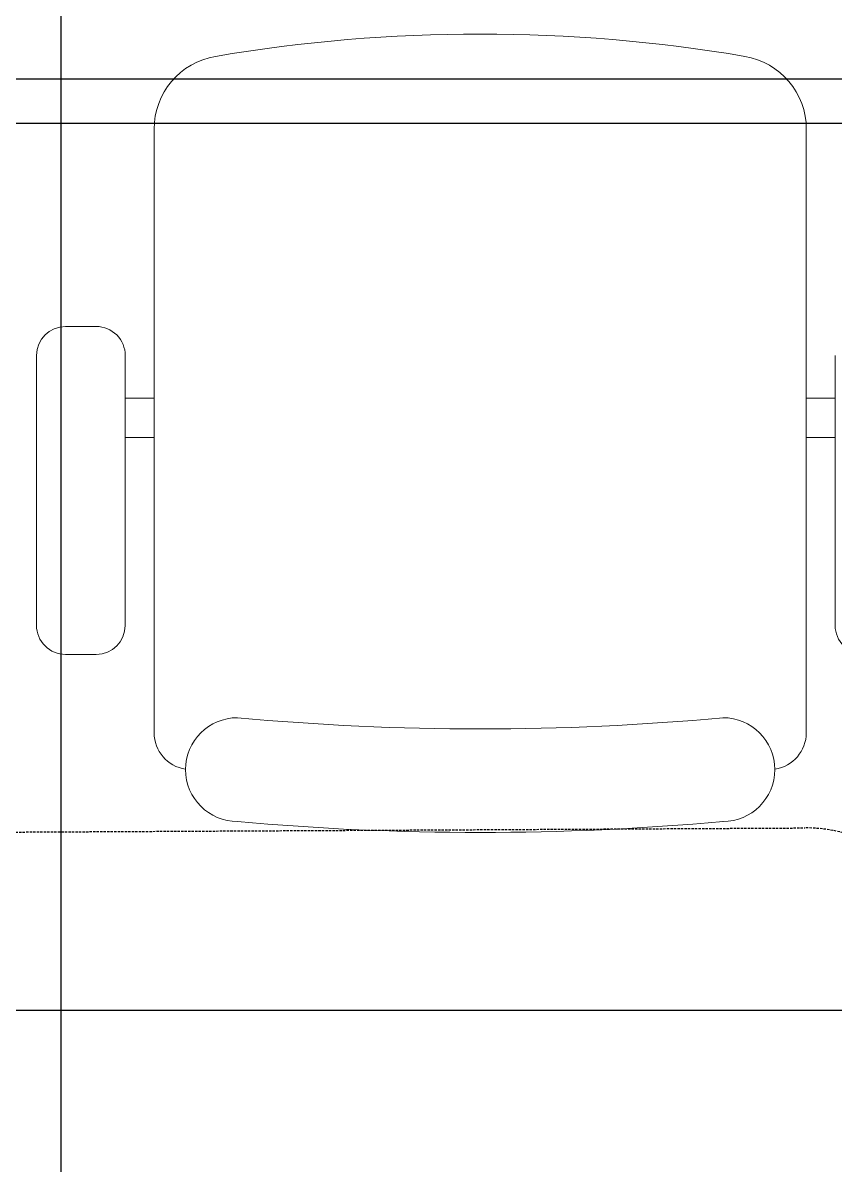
# Model space of a CAD drawing. Extents: x -178977 to 231842, y -29287 to 19916.
# Drawn here: x 31690 to 32239, y 7395 to 8168 of the extents above; entities that cross this region are included whole.
import ezdxf

# ---------------------------------------------------------------- set-up
doc = ezdxf.new("R2010")
doc.units = 0
doc.header["$LTSCALE"] = 0.25
doc.linetypes.add('DASHDOT', pattern=[25.4, 12.7, -6.35, 0, -6.35])
doc.linetypes.add('HIDDEN', pattern=[9.525, 6.35, -3.175])
doc.layers.add('01-First Floor-FUR$0$FALSE CEILING', color=251, linetype='Continuous')
for name, color, linetype, lineweight in [('01-First Floor-FUR$0$LOADING', 253, 'Continuous', 5), ('01-First Floor-FUR$0$NEW Wall', 166, 'Continuous', 5), ('E-LITE-CLNG-CNDT', 6, 'DASHDOT', 35), ('E-POWR-FLOR-CNDT', 6, 'HIDDEN', 25)]:
    doc.layers.add(name, color=color, linetype=linetype, lineweight=lineweight)

# ---------------------------------------------------------------- blocks, each defined once
blk = doc.blocks.new('*X288')
at = {"color": 0}
for p, q in [((5, 3), (5, 3)), ((5, 3), (5, 3)), ((5, 3), (5, 3)), ((5, 3), (5, 3)), ((5, 3), (5, 3)), ((5, 3), (5, 3)), ((5, 3), (5, 3)), ((5, 3), (5, 3)), ((5, 3), (5, 3)), ((5, 3), (5, 3)), ((5, 3), (5, 3)), ((5, 3), (5, 3)), ((5, 3), (5, 3)), ((5, 3), (5, 3)), ((5, 3), (5, 3)), ((5, 3), (5, 3)), ((5, 3), (5, 3)), ((5, 3), (5, 3)), ((5, 3), (5, 3)), ((5, 3), (5, 3)), ((5, 3), (5, 3)), ((5, 3), (5, 3)), ((5, 3), (5, 3)), ((5, 3), (5, 3)), ((5, 3), (5, 3)), ((5, 3), (5, 3)), ((5, 3), (5, 3)), ((5, 3), (5, 3)), ((5, 3), (5, 3)), ((5, 3), (5, 3)), ((5, 3), (5, 3)), ((5, 3), (5, 3)), ((5, 3), (5, 3)), ((5, 3), (5, 3)), ((5, 3), (5, 3)), ((5, 3), (5, 3)), ((5, 3), (5, 3)), ((5, 3), (5, 3)), ((5, 3), (5, 3)), ((5, 3), (5, 3)), ((5, 3), (5, 3)), ((5, 3), (5, 3)), ((5, 3), (5, 3)), ((5, 3), (5, 3)), ((5, 3), (5, 3)), ((5, 3), (5, 3)), ((5, 3), (5, 3)), ((5, 3), (5, 3)), ((5, 3), (5, 3)), ((5, 3), (5, 3)), ((5, 3), (5, 3)), ((5, 3), (5, 3)), ((5, 3), (5, 3)), ((5, 3), (5, 3)), ((5, 3), (5, 3)), ((5, 3), (5, 3)), ((5, 3), (5, 3)), ((5, 3), (5, 3)), ((5, 3), (5, 3)), ((5, 3), (5, 3)), ((5, 3), (5, 3)), ((5, 3), (5, 3)), ((5, 3), (5, 3)), ((5, 3), (5, 3)), ((5, 3), (5, 3)), ((5, 3), (5, 3)), ((6, 3), (5, 3)), ((5, 3), (5, 3)), ((6, 3), (5, 3)), ((5, 3), (5, 3)), ((6, 3), (5, 3)), ((5, 3), (5, 3)), ((6, 3), (5, 3)), ((5, 3), (5, 3)), ((5, 3), (5, 3)), ((5, 3), (5, 3)), ((5, 3), (5, 3)), ((5, 3), (5, 3)), ((5, 3), (5, 3)), ((5, 3), (5, 3)), ((5, 3), (5, 3)), ((5, 3), (5, 3)), ((5, 3), (5, 3)), ((5, 3), (5, 3)), ((5, 3), (5, 3)), ((5, 3), (5, 3)), ((5, 3), (5, 3)), ((5, 3), (5, 3)), ((5, 3), (5, 3)), ((5, 3), (5, 3)), ((5, 3), (5, 3)), ((5, 3), (5, 3)), ((5, 3), (5, 3)), ((5, 3), (5, 3)), ((5, 3), (5, 3)), ((5, 3), (5, 3)), ((6, 3), (6, 3)), ((6, 3), (6, 3)), ((6, 3), (6, 3)), ((6, 3), (6, 3)), ((6, 3), (6, 3)), ((6, 3), (6, 3)), ((6, 3), (6, 3)), ((6, 3), (6, 3)), ((6, 3), (6, 3)), ((6, 3), (6, 3)), ((6, 3), (6, 3)), ((6, 3), (6, 3)), ((6, 3), (6, 3)), ((6, 3), (6, 3)), ((6, 3), (6, 3)), ((6, 3), (6, 3)), ((6, 3), (6, 3)), ((6, 3), (6, 3)), ((6, 3), (6, 3)), ((6, 3), (6, 3)), ((6, 3), (6, 3)), ((6, 3), (6, 3)), ((6, 3), (6, 3)), ((6, 3), (6, 3)), ((6, 3), (6, 3)), ((6, 3), (6, 3)), ((6, 3), (6, 3)), ((6, 3), (6, 3)), ((6, 3), (6, 3)), ((6, 3), (6, 3)), ((6, 3), (6, 3)), ((6, 3), (6, 3)), ((6, 3), (6, 3)), ((6, 3), (6, 3)), ((6, 3), (6, 3)), ((6, 3), (6, 3)), ((6, 3), (6, 3)), ((6, 3), (6, 3)), ((6, 3), (6, 3)), ((6, 3), (6, 3)), ((6, 3), (6, 3)), ((6, 3), (6, 3)), ((6, 3), (6, 3)), ((6, 3), (6, 3)), ((6, 3), (6, 3)), ((6, 3), (6, 3)), ((6, 3), (6, 3)), ((6, 3), (6, 3)), ((6, 3), (6, 3)), ((6, 3), (6, 3)), ((6, 3), (6, 3)), ((6, 3), (6, 3)), ((6, 3), (6, 3)), ((6, 3), (6, 3)), ((6, 3), (6, 3)), ((6, 3), (6, 3)), ((6, 3), (6, 3)), ((6, 3), (6, 3)), ((6, 3), (6, 3)), ((6, 3), (6, 3)), ((6, 3), (6, 3)), ((6, 3), (6, 3)), ((6, 3), (6, 3)), ((6, 3), (6, 3)), ((6, 3), (6, 3)), ((6, 3), (6, 3)), ((6, 3), (6, 3)), ((6, 3), (6, 3)), ((6, 3), (6, 3)), ((6, 3), (6, 3)), ((6, 3), (6, 3)), ((6, 3), (6, 3)), ((6, 3), (6, 3)), ((6, 3), (6, 3)), ((6, 3), (6, 3)), ((6, 3), (6, 3)), ((6, 3), (6, 3)), ((6, 3), (6, 3)), ((6, 3), (6, 3)), ((6, 3), (6, 3)), ((6, 3), (6, 3)), ((6, 3), (6, 3)), ((6, 3), (6, 3)), ((6, 3), (6, 3)), ((6, 3), (6, 3)), ((6, 3), (6, 3)), ((6, 3), (6, 3)), ((6, 3), (6, 3)), ((6, 3), (6, 3)), ((6, 3), (6, 3)), ((6, 3), (6, 3)), ((6, 3), (6, 3)), ((6, 3), (6, 3)), ((6, 3), (6, 3)), ((6, 3), (6, 3)), ((6, 3), (6, 3)), ((6, 3), (6, 3)), ((6, 3), (6, 3)), ((6, 3), (6, 3)), ((6, 3), (6, 3)), ((6, 3), (6, 3)), ((6, 3), (6, 3)), ((6, 3), (6, 3)), ((6, 3), (6, 3)), ((6, 3), (6, 3)), ((6, 3), (6, 3)), ((6, 3), (6, 3)), ((6, 3), (6, 3)), ((6, 3), (6, 3)), ((6, 3), (6, 3)), ((6, 3), (6, 3)), ((6, 3), (6, 3)), ((6, 3), (6, 3)), ((6, 3), (6, 3)), ((6, 3), (6, 3)), ((6, 3), (6, 3)), ((6, 3), (6, 3)), ((6, 3), (6, 3)), ((6, 3), (6, 3)), ((6, 3), (6, 3)), ((6, 3), (6, 3)), ((6, 3), (6, 3)), ((6, 3), (6, 3)), ((6, 3), (6, 3)), ((6, 3), (6, 3)), ((6, 3), (6, 3)), ((6, 3), (6, 3)), ((6, 3), (6, 3)), ((6, 3), (6, 3)), ((6, 3), (6, 3)), ((6, 3), (6, 3)), ((6, 3), (6, 3)), ((6, 3), (6, 3)), ((6, 3), (6, 3)), ((6, 3), (6, 3)), ((6, 3), (6, 3)), ((6, 3), (6, 3)), ((6, 3), (6, 3)), ((6, 3), (6, 3)), ((6, 3), (6, 3)), ((6, 3), (6, 3)), ((6, 3), (6, 3)), ((6, 3), (6, 3)), ((6, 3), (6, 3)), ((6, 3), (6, 3)), ((6, 3), (6, 3)), ((6, 3), (6, 3)), ((6, 3), (6, 3)), ((6, 3), (6, 3)), ((6, 3), (6, 3)), ((6, 3), (6, 3)), ((6, 3), (6, 3)), ((6, 3), (6, 3)), ((6, 3), (6, 3)), ((6, 3), (6, 3)), ((6, 3), (6, 3)), ((6, 3), (6, 3)), ((6, 3), (6, 3)), ((6, 3), (6, 3)), ((6, 3), (6, 3)), ((6, 3), (6, 3)), ((6, 3), (6, 3)), ((6, 3), (6, 3)), ((6, 3), (6, 3)), ((6, 3), (6, 3)), ((6, 3), (6, 3)), ((6, 3), (6, 3)), ((6, 3), (6, 3)), ((6, 3), (6, 3)), ((6, 3), (6, 3)), ((6, 3), (6, 3)), ((6, 3), (6, 3)), ((6, 3), (6, 3)), ((6, 3), (6, 3)), ((6, 3), (6, 3)), ((6, 3), (6, 3)), ((6, 3), (6, 3)), ((6, 3), (6, 3)), ((6, 3), (6, 3)), ((6, 3), (6, 3)), ((6, 3), (6, 3)), ((6, 3), (6, 3)), ((6, 3), (6, 3)), ((6, 3), (6, 3)), ((6, 3), (6, 3)), ((6, 3), (6, 3)), ((6, 3), (6, 3)), ((6, 3), (6, 3)), ((6, 3), (6, 3)), ((6, 3), (6, 3)), ((6, 3), (6, 3)), ((6, 3), (6, 3)), ((6, 3), (6, 3)), ((6, 3), (6, 3)), ((6, 3), (6, 3)), ((6, 3), (6, 3)), ((6, 3), (6, 3)), ((6, 3), (6, 3)), ((6, 3), (6, 3)), ((6, 3), (6, 3)), ((6, 3), (6, 3)), ((6, 3), (6, 3)), ((6, 3), (6, 3)), ((6, 3), (6, 3)), ((6, 3), (5, 3)), ((6, 3), (5, 3)), ((6, 3), (5, 3)), ((6, 3), (5, 3)), ((6, 3), (5, 3)), ((6, 3), (6, 3)), ((6, 3), (6, 3)), ((6, 3), (6, 3)), ((6, 3), (6, 3)), ((6, 3), (6, 3)), ((6, 3), (6, 3)), ((6, 3), (6, 3)), ((6, 3), (6, 3)), ((6, 3), (6, 3)), ((6, 3), (6, 3)), ((6, 3), (6, 3)), ((6, 3), (6, 3)), ((6, 3), (6, 3)), ((6, 3), (6, 3)), ((6, 3), (6, 3)), ((6, 3), (6, 3)), ((6, 3), (6, 3)), ((6, 3), (6, 3)), ((6, 3), (6, 3)), ((6, 3), (6, 3)), ((6, 3), (6, 3)), ((6, 3), (6, 3)), ((6, 3), (6, 3)), ((6, 3), (6, 3)), ((6, 3), (6, 3)), ((6, 3), (6, 3)), ((6, 3), (6, 3)), ((6, 3), (6, 3)), ((6, 3), (6, 3)), ((6, 3), (6, 3)), ((6, 3), (6, 3)), ((6, 3), (6, 3)), ((6, 3), (6, 3)), ((6, 3), (6, 3)), ((6, 3), (6, 3)), ((6, 3), (6, 3)), ((6, 3), (6, 3)), ((6, 3), (6, 3)), ((6, 3), (6, 3)), ((6, 3), (6, 3)), ((6, 3), (6, 3)), ((6, 3), (6, 3)), ((6, 3), (6, 3)), ((6, 3), (6, 3)), ((6, 3), (6, 3)), ((6, 3), (6, 3)), ((6, 3), (6, 3)), ((6, 3), (6, 3)), ((6, 3), (6, 3)), ((6, 3), (6, 3)), ((6, 3), (6, 3)), ((6, 3), (6, 3)), ((6, 3), (6, 3)), ((6, 3), (6, 3)), ((6, 3), (6, 3)), ((6, 3), (6, 3)), ((6, 3), (6, 3)), ((6, 3), (6, 3)), ((6, 3), (6, 3)), ((6, 3), (6, 3)), ((6, 3), (6, 3)), ((6, 3), (6, 3)), ((6, 3), (6, 3)), ((6, 3), (6, 3)), ((6, 3), (6, 3)), ((6, 3), (6, 3)), ((6, 3), (6, 3)), ((6, 3), (6, 3)), ((6, 3), (6, 3)), ((6, 3), (6, 3)), ((6, 3), (6, 3)), ((6, 3), (6, 3)), ((6, 3), (6, 3)), ((6, 3), (6, 3)), ((6, 3), (6, 3)), ((6, 3), (6, 3)), ((6, 3), (6, 3)), ((6, 3), (6, 3)), ((6, 3), (6, 3)), ((6, 3), (6, 3)), ((6, 3), (6, 3)), ((6, 3), (6, 3)), ((6, 3), (6, 3)), ((6, 3), (6, 3)), ((6, 3), (6, 3)), ((6, 3), (6, 3)), ((6, 3), (6, 3)), ((6, 3), (6, 3)), ((6, 3), (6, 3)), ((6, 3), (6, 3)), ((6, 3), (6, 3)), ((6, 3), (6, 3)), ((6, 3), (6, 3)), ((6, 3), (6, 3)), ((6, 3), (6, 3)), ((6, 3), (6, 3)), ((6, 3), (6, 3)), ((6, 3), (6, 3)), ((6, 3), (6, 3)), ((6, 3), (6, 3)), ((6, 3), (6, 3)), ((6, 3), (6, 3)), ((6, 3), (6, 3)), ((6, 3), (6, 3)), ((6, 3), (6, 3)), ((6, 3), (6, 3)), ((6, 3), (6, 3)), ((6, 3), (6, 3)), ((6, 3), (6, 3)), ((6, 3), (6, 3)), ((6, 3), (6, 3)), ((6, 3), (6, 3)), ((6, 3), (6, 3)), ((6, 3), (6, 3)), ((6, 3), (6, 3)), ((6, 3), (6, 3)), ((6, 3), (6, 3)), ((6, 3), (6, 3)), ((6, 3), (6, 3)), ((6, 3), (6, 3)), ((6, 3), (6, 3)), ((6, 3), (6, 3)), ((6, 3), (6, 3)), ((6, 3), (6, 3)), ((6, 3), (6, 3)), ((6, 3), (6, 3)), ((6, 3), (6, 3)), ((6, 3), (6, 3)), ((6, 3), (6, 3)), ((6, 3), (6, 3)), ((6, 3), (6, 3)), ((6, 3), (6, 3)), ((6, 3), (6, 3)), ((6, 3), (6, 3)), ((6, 3), (6, 3)), ((6, 3), (6, 3)), ((6, 3), (6, 3)), ((6, 3), (6, 3)), ((6, 3), (6, 3)), ((6, 3), (6, 3)), ((6, 3), (6, 3)), ((6, 3), (6, 3)), ((6, 3), (6, 3)), ((6, 3), (6, 3)), ((6, 3), (6, 3)), ((6, 3), (6, 3)), ((6, 3), (6, 3)), ((6, 3), (6, 3)), ((6, 3), (6, 3)), ((6, 3), (6, 3)), ((6, 3), (6, 3)), ((6, 3), (6, 3)), ((6, 3), (6, 3)), ((6, 3), (6, 3)), ((6, 3), (6, 3)), ((6, 3), (6, 3)), ((6, 3), (6, 3)), ((6, 3), (6, 3)), ((6, 3), (6, 3)), ((6, 3), (6, 3)), ((6, 3), (6, 3)), ((6, 3), (6, 3)), ((6, 3), (6, 3)), ((6, 3), (6, 3)), ((6, 3), (6, 3)), ((6, 3), (6, 3)), ((6, 3), (6, 3)), ((6, 3), (6, 3)), ((6, 3), (6, 3)), ((6, 3), (6, 3)), ((6, 3), (6, 3)), ((6, 3), (6, 3)), ((6, 3), (6, 3)), ((6, 3), (6, 3)), ((6, 3), (6, 3)), ((6, 3), (6, 3)), ((6, 3), (6, 3)), ((6, 3), (6, 3)), ((6, 3), (6, 3)), ((6, 3), (6, 3)), ((6, 3), (6, 3)), ((6, 3), (6, 3)), ((6, 3), (6, 3)), ((6, 3), (6, 3)), ((6, 3), (6, 3)), ((6, 3), (6, 3)), ((6, 3), (6, 3)), ((6, 3), (6, 3)), ((6, 3), (6, 3)), ((6, 3), (6, 3)), ((6, 3), (6, 3)), ((6, 3), (6, 3)), ((6, 3), (6, 3)), ((6, 3), (6, 3)), ((6, 3), (6, 3)), ((6, 3), (6, 3)), ((6, 3), (6, 3)), ((6, 3), (6, 3)), ((6, 3), (6, 3)), ((6, 3), (6, 3)), ((6, 3), (6, 3)), ((6, 3), (6, 3)), ((6, 3), (6, 3)), ((6, 3), (6, 3)), ((6, 3), (6, 3)), ((6, 3), (6, 3)), ((6, 3), (6, 3)), ((6, 3), (6, 3)), ((6, 3), (6, 3)), ((6, 3), (6, 3)), ((6, 3), (6, 3)), ((6, 3), (6, 3)), ((6, 3), (6, 3)), ((6, 3), (6, 3)), ((6, 3), (6, 3)), ((6, 3), (6, 3)), ((6, 3), (6, 3)), ((6, 3), (6, 3)), ((6, 3), (6, 3)), ((6, 3), (6, 3)), ((6, 3), (6, 3)), ((6, 3), (6, 3)), ((6, 3), (6, 3)), ((6, 3), (6, 3)), ((6, 3), (6, 3)), ((6, 3), (6, 3)), ((6, 3), (6, 3)), ((6, 3), (6, 3)), ((6, 3), (6, 3)), ((6, 3), (6, 3)), ((6, 3), (6, 3)), ((6, 3), (6, 3)), ((6, 3), (6, 3)), ((6, 3), (6, 3)), ((6, 3), (6, 3)), ((6, 3), (6, 3)), ((6, 3), (6, 3)), ((6, 3), (6, 3)), ((6, 3), (6, 3)), ((6, 3), (6, 3)), ((6, 3), (6, 3)), ((6, 3), (6, 3)), ((6, 3), (6, 3)), ((6, 3), (6, 3)), ((6, 3), (6, 3)), ((6, 3), (6, 3)), ((6, 3), (6, 3)), ((6, 3), (6, 3)), ((6, 3), (6, 3)), ((6, 3), (6, 3)), ((6, 3), (6, 3)), ((6, 3), (6, 3)), ((6, 3), (6, 3)), ((6, 3), (6, 3)), ((6, 3), (6, 3)), ((6, 3), (6, 3)), ((6, 3), (6, 3)), ((6, 3), (6, 3)), ((6, 3), (6, 3)), ((6, 3), (6, 3)), ((6, 3), (6, 3)), ((6, 3), (6, 3)), ((6, 3), (6, 3)), ((6, 3), (6, 3)), ((6, 3), (6, 3)), ((6, 3), (6, 3)), ((6, 3), (6, 3)), ((6, 3), (6, 3)), ((6, 3), (6, 3)), ((6, 3), (6, 3)), ((6, 3), (6, 3)), ((6, 3), (6, 3)), ((6, 3), (6, 3)), ((6, 3), (6, 3)), ((6, 3), (6, 3)), ((6, 3), (6, 3)), ((6, 3), (6, 3)), ((6, 3), (6, 3)), ((6, 3), (6, 3)), ((6, 3), (6, 3)), ((6, 3), (6, 3)), ((6, 3), (6, 3)), ((6, 3), (6, 3)), ((6, 3), (6, 3)), ((6, 3), (6, 3)), ((6, 3), (6, 3)), ((6, 3), (6, 3)), ((6, 3), (6, 3)), ((6, 3), (6, 3)), ((6, 3), (6, 3)), ((6, 3), (6, 3)), ((6, 3), (6, 3)), ((6, 3), (6, 3)), ((6, 3), (6, 3)), ((6, 3), (6, 3)), ((6, 3), (6, 3)), ((6, 3), (6, 3)), ((6, 3), (6, 3)), ((6, 3), (6, 3)), ((6, 3), (6, 3)), ((6, 3), (6, 3)), ((6, 3), (6, 3)), ((6, 3), (6, 3)), ((6, 3), (6, 3)), ((6, 3), (6, 3)), ((6, 3), (6, 3)), ((6, 3), (6, 3)), ((6, 3), (6, 3)), ((6, 3), (6, 3)), ((6, 3), (6, 3)), ((6, 3), (6, 3)), ((6, 3), (6, 3)), ((6, 3), (6, 3)), ((6, 3), (6, 3)), ((6, 3), (6, 3)), ((6, 3), (6, 3)), ((6, 3), (6, 3))]:
    blk.add_line(p, q, dxfattribs=at)
blk = doc.blocks.new('*X289')
at = {"color": 0}
for p, q in [((13, 1), (13, 1)), ((13, 1), (13, 1)), ((13, 1), (13, 1)), ((13, 1), (13, 1)), ((13, 1), (13, 1)), ((13, 1), (13, 1)), ((13, 1), (13, 1)), ((13, 1), (13, 1)), ((13, 1), (13, 1)), ((13, 1), (13, 1)), ((13, 1), (13, 1)), ((13, 1), (13, 1)), ((13, 1), (13, 1)), ((13, 1), (13, 1)), ((13, 1), (13, 1)), ((13, 1), (14, 1)), ((13, 1), (14, 1)), ((13, 1), (14, 1)), ((13, 1), (13, 1)), ((13, 1), (13, 1)), ((13, 1), (13, 1)), ((13, 1), (13, 1)), ((13, 1), (13, 1)), ((13, 1), (13, 1)), ((13, 1), (13, 1)), ((13, 1), (13, 1)), ((13, 1), (13, 1)), ((13, 1), (13, 1)), ((13, 1), (13, 1)), ((13, 1), (13, 1)), ((13, 1), (13, 1)), ((13, 1), (13, 1)), ((13, 1), (13, 1)), ((13, 1), (13, 1)), ((13, 1), (13, 1)), ((13, 1), (13, 1)), ((13, 1), (13, 1)), ((13, 1), (13, 1)), ((13, 1), (13, 1)), ((13, 1), (13, 1)), ((13, 1), (13, 1)), ((13, 1), (13, 1)), ((13, 1), (13, 1)), ((13, 1), (13, 1)), ((13, 1), (13, 1)), ((13, 1), (13, 1)), ((13, 1), (13, 1)), ((13, 1), (13, 1)), ((13, 1), (13, 1)), ((13, 1), (13, 1)), ((13, 1), (13, 1)), ((13, 1), (13, 1)), ((13, 1), (13, 1)), ((13, 1), (13, 1)), ((13, 1), (13, 1)), ((13, 1), (13, 1)), ((13, 1), (13, 1)), ((13, 1), (13, 1)), ((13, 1), (13, 1)), ((13, 1), (13, 1)), ((13, 1), (13, 1)), ((13, 1), (13, 1)), ((13, 1), (13, 1)), ((13, 1), (13, 1)), ((13, 1), (13, 1)), ((13, 1), (13, 1)), ((13, 1), (13, 1)), ((13, 1), (13, 1)), ((13, 1), (13, 1)), ((13, 1), (13, 1)), ((13, 1), (13, 1)), ((13, 1), (13, 1)), ((13, 1), (13, 1)), ((13, 1), (13, 1)), ((13, 1), (13, 1)), ((13, 1), (13, 1)), ((13, 1), (13, 1)), ((13, 1), (13, 1)), ((13, 1), (13, 1)), ((13, 1), (13, 1)), ((13, 1), (13, 1)), ((13, 1), (13, 1)), ((13, 1), (13, 1)), ((13, 1), (13, 1)), ((13, 1), (13, 1)), ((13, 1), (13, 1)), ((13, 1), (13, 1)), ((13, 1), (13, 1)), ((13, 1), (13, 1)), ((13, 1), (13, 1)), ((13, 1), (13, 1)), ((13, 1), (13, 1)), ((13, 1), (13, 1)), ((13, 1), (13, 1)), ((13, 1), (13, 1)), ((13, 1), (13, 1)), ((13, 1), (13, 1)), ((13, 1), (13, 1)), ((13, 1), (13, 1)), ((13, 1), (13, 1)), ((13, 1), (13, 1)), ((13, 1), (13, 1)), ((13, 1), (13, 1)), ((13, 1), (13, 1)), ((13, 1), (13, 1)), ((13, 1), (13, 1)), ((13, 1), (13, 1)), ((13, 1), (13, 1)), ((13, 1), (13, 1)), ((13, 1), (13, 1)), ((13, 1), (13, 1)), ((13, 1), (13, 1)), ((13, 1), (13, 1)), ((13, 1), (13, 1)), ((13, 1), (13, 1)), ((13, 1), (13, 1)), ((13, 1), (13, 1)), ((13, 1), (13, 1)), ((13, 1), (13, 1)), ((13, 1), (13, 1)), ((13, 1), (13, 1)), ((13, 1), (13, 1)), ((13, 1), (13, 1)), ((13, 1), (14, 1)), ((13, 0), (13, 0)), ((13, 0), (13, 0)), ((13, 0), (13, 0)), ((13, 0), (13, 0)), ((13, 0), (13, 0)), ((13, 0), (13, 0)), ((13, 0), (13, 0)), ((13, 0), (13, 0)), ((13, 0), (13, 0)), ((13, 0), (13, 0)), ((13, 0), (13, 0)), ((13, 0), (13, 0)), ((13, 0), (13, 0)), ((13, 0), (13, 0)), ((13, 0), (13, 0)), ((13, 0), (13, 0)), ((13, 0), (13, 0)), ((13, 0), (13, 0)), ((13, 0), (13, 0)), ((13, 0), (13, 0)), ((13, 0), (13, 0)), ((13, 0), (13, 0)), ((13, 0), (13, 0)), ((13, 0), (13, 0)), ((13, 0), (13, 0)), ((13, 0), (13, 0)), ((13, 0), (13, 0)), ((13, 0), (13, 0)), ((13, 0), (13, 0)), ((13, 0), (13, 0)), ((13, 0), (13, 0)), ((13, 0), (13, 0)), ((13, 0), (13, 0)), ((13, 0), (13, 0)), ((13, 0), (13, 0)), ((13, 0), (13, 0)), ((13, 0), (13, 0)), ((13, 0), (13, 0)), ((13, 0), (13, 0)), ((13, 0), (13, 0)), ((13, 0), (13, 0)), ((13, 0), (13, 0)), ((13, 0), (13, 0)), ((13, 0), (13, 0)), ((13, 0), (13, 0)), ((13, 0), (13, 0)), ((13, 0), (13, 0)), ((13, 0), (13, 0)), ((13, 0), (14, 0)), ((13, 0), (14, 0)), ((13, 0), (13, 0)), ((13, 0), (14, 0)), ((14, 1), (14, 1)), ((14, 1), (14, 1)), ((14, 1), (14, 1)), ((14, 1), (14, 1)), ((14, 1), (14, 1)), ((14, 1), (14, 1)), ((14, 1), (14, 1)), ((14, 1), (14, 1)), ((14, 1), (14, 1)), ((14, 1), (14, 1)), ((14, 1), (14, 1)), ((14, 1), (14, 1)), ((14, 1), (14, 1)), ((14, 1), (14, 1)), ((14, 1), (14, 1)), ((14, 1), (14, 1)), ((14, 1), (14, 1)), ((14, 1), (14, 1)), ((14, 1), (14, 1)), ((14, 1), (14, 1)), ((14, 1), (14, 1)), ((14, 1), (14, 1)), ((14, 1), (14, 1)), ((14, 1), (14, 1)), ((14, 1), (14, 1)), ((14, 1), (14, 1)), ((14, 1), (14, 1)), ((14, 1), (14, 1)), ((14, 1), (14, 1)), ((14, 1), (14, 1)), ((14, 1), (14, 1)), ((14, 1), (14, 1)), ((14, 1), (14, 1)), ((14, 1), (14, 1)), ((14, 1), (14, 1)), ((14, 1), (14, 1)), ((14, 1), (14, 1)), ((14, 1), (14, 1)), ((14, 1), (14, 1)), ((14, 1), (14, 1)), ((14, 1), (14, 1)), ((14, 1), (14, 1)), ((14, 1), (14, 1)), ((14, 1), (14, 1)), ((14, 1), (14, 1)), ((14, 1), (14, 1)), ((14, 1), (14, 1)), ((14, 1), (14, 1)), ((14, 1), (14, 1)), ((14, 1), (14, 1)), ((14, 1), (14, 1)), ((14, 1), (14, 1)), ((14, 1), (14, 1)), ((14, 1), (14, 1)), ((14, 1), (14, 1)), ((14, 1), (14, 1)), ((14, 1), (14, 1)), ((14, 1), (14, 1)), ((14, 1), (14, 1)), ((14, 1), (14, 1)), ((14, 1), (14, 1)), ((14, 1), (14, 1)), ((14, 1), (14, 1)), ((14, 1), (14, 1)), ((14, 1), (14, 1)), ((14, 1), (14, 1)), ((14, 1), (14, 1)), ((14, 1), (14, 1)), ((14, 1), (14, 1)), ((14, 1), (14, 1)), ((14, 1), (14, 1)), ((14, 1), (14, 1)), ((14, 1), (14, 1)), ((14, 1), (14, 1)), ((14, 1), (14, 1)), ((14, 1), (14, 1)), ((14, 1), (14, 1)), ((14, 1), (14, 1)), ((14, 1), (14, 1)), ((14, 1), (14, 1)), ((14, 1), (14, 1)), ((14, 1), (14, 1)), ((14, 1), (14, 1)), ((14, 1), (14, 1)), ((14, 1), (14, 1)), ((14, 1), (14, 1)), ((14, 1), (14, 1)), ((14, 1), (14, 1)), ((14, 1), (14, 1)), ((14, 1), (14, 1)), ((14, 1), (14, 1)), ((14, 1), (14, 1)), ((14, 1), (14, 1)), ((14, 1), (14, 1)), ((14, 0), (14, 0)), ((14, 0), (14, 0)), ((14, 0), (14, 0)), ((14, 0), (14, 0)), ((14, 0), (14, 0)), ((14, 0), (14, 0)), ((14, 0), (14, 0)), ((14, 0), (14, 0)), ((14, 0), (14, 0)), ((14, 0), (14, 0)), ((14, 0), (14, 0)), ((14, 0), (14, 0)), ((14, 0), (14, 0)), ((14, 0), (14, 0)), ((14, 0), (14, 0)), ((14, 0), (14, 0)), ((14, 0), (14, 0)), ((14, 0), (14, 0)), ((14, 0), (14, 0)), ((14, 0), (14, 0)), ((14, 0), (14, 0)), ((14, 0), (14, 0)), ((14, 0), (14, 0)), ((14, 0), (14, 0)), ((14, 0), (14, 0)), ((14, 0), (14, 0)), ((14, 0), (14, 0)), ((14, 0), (14, 0)), ((14, 0), (14, 0)), ((14, 0), (14, 0)), ((14, 0), (14, 0)), ((14, 0), (14, 0)), ((14, 0), (14, 0)), ((14, 0), (14, 0)), ((14, 0), (14, 0)), ((14, 0), (14, 0)), ((14, 0), (14, 0)), ((14, 0), (14, 0)), ((14, 0), (14, 0)), ((14, 0), (14, 0)), ((14, 0), (14, 0)), ((14, 0), (14, 0)), ((14, 0), (14, 0)), ((14, 0), (14, 0)), ((14, 0), (14, 0)), ((14, 0), (14, 0)), ((14, 0), (14, 0)), ((14, 0), (14, 0)), ((13, 0), (13, 0)), ((13, 0), (14, 0)), ((13, 0), (13, 0)), ((13, 0), (14, 0)), ((13, 0), (13, 0)), ((13, 0), (14, 0)), ((13, 0), (13, 0)), ((13, 0), (13, 0)), ((13, 0), (13, 0)), ((13, 0), (13, 0)), ((13, 0), (14, 0)), ((13, 0), (13, 0)), ((13, 0), (14, 0)), ((13, 0), (13, 0)), ((13, 0), (14, 0)), ((13, 0), (13, 0)), ((13, 0), (14, 0)), ((13, 0), (13, 0)), ((13, 0), (14, 0)), ((13, 0), (13, 0)), ((13, 0), (14, 0)), ((13, 0), (13, 0)), ((13, 0), (14, 0)), ((13, 0), (13, 0)), ((13, 0), (13, 0)), ((13, 0), (13, 0)), ((13, 0), (14, 0)), ((13, 0), (13, 0)), ((13, 0), (14, 0)), ((13, 0), (13, 0)), ((13, 0), (14, 0)), ((13, 0), (13, 0)), ((13, 0), (14, 0)), ((13, 0), (13, 0)), ((13, 0), (13, 0)), ((13, 0), (13, 0)), ((13, 0), (13, 0)), ((13, 0), (13, 0)), ((13, 0), (13, 0)), ((13, 0), (13, 0)), ((13, 0), (13, 0)), ((13, 0), (13, 0)), ((13, 0), (13, 0)), ((13, 0), (13, 0)), ((13, 0), (13, 0)), ((13, 0), (13, 0)), ((13, 0), (13, 0)), ((13, 0), (13, 0)), ((13, 0), (13, 0)), ((13, 0), (13, 0)), ((13, 0), (13, 0)), ((13, 0), (13, 0)), ((13, 0), (13, 0)), ((13, 0), (13, 0)), ((13, 0), (13, 0)), ((13, 0), (13, 0)), ((13, 0), (13, 0)), ((13, 0), (13, 0)), ((13, 0), (13, 0)), ((13, 0), (13, 0)), ((13, 0), (13, 0)), ((13, 0), (13, 0)), ((13, 0), (13, 0)), ((13, 0), (13, 0)), ((13, -1), (13, -1)), ((13, -1), (13, -1)), ((13, -1), (13, -1)), ((13, -1), (13, -1)), ((13, -1), (13, -1)), ((13, -1), (14, -1)), ((13, -1), (13, -1)), ((14, 0), (14, 0)), ((14, 0), (14, 0)), ((14, 0), (14, 0)), ((14, 0), (14, 0)), ((14, 0), (14, 0)), ((14, 0), (14, 0)), ((14, 0), (14, 0)), ((14, 0), (14, 0)), ((14, 0), (14, 0)), ((14, 0), (14, 0)), ((14, 0), (14, 0)), ((14, 0), (14, 0)), ((14, 0), (14, 0)), ((14, 0), (14, 0)), ((14, 0), (14, 0)), ((13, 0), (14, 0)), ((14, 0), (14, 0)), ((14, 0), (14, 0)), ((14, 0), (14, 0)), ((14, 0), (14, 0)), ((14, 0), (14, 0)), ((14, 0), (14, 0)), ((14, 0), (14, 0)), ((14, 0), (14, 0)), ((14, 0), (14, 0)), ((14, 0), (14, 0)), ((14, 0), (14, 0)), ((14, 0), (14, 0)), ((14, 0), (14, 0)), ((14, 0), (14, 0)), ((14, 0), (14, 0)), ((14, 0), (14, 0)), ((14, 0), (14, 0)), ((14, 0), (14, 0)), ((14, 0), (14, 0)), ((14, 0), (14, 0)), ((14, 0), (14, 0)), ((14, 0), (14, 0)), ((14, 0), (14, 0)), ((14, 0), (14, 0)), ((14, 0), (14, 0)), ((14, 0), (14, 0)), ((14, 0), (14, 0)), ((14, 0), (14, 0)), ((14, 0), (14, 0)), ((14, 0), (14, 0)), ((14, 0), (14, 0)), ((14, 0), (14, 0)), ((14, 0), (14, 0)), ((14, 0), (14, 0)), ((14, -1), (14, -1)), ((14, -1), (14, -1)), ((14, -1), (14, -1)), ((14, -1), (14, -1)), ((14, -1), (14, -1))]:
    blk.add_line(p, q, dxfattribs=at)
blk = doc.blocks.new('01-First Floor-FUR$0$GF21018-P')
at = {"color": 0}
for p, q in [((-0.2207, 0.47563), (-0.2207, 0.0675)), ((0.22049, 0.47563), (0.22049, 0.0675)), ((-0.2806, 0.34221), (-0.25983, 0.34221)), ((-0.30021, 0.32259), (-0.30021, 0.14)), ((-0.24021, 0.32259), (-0.24021, 0.14)), ((0.24001, 0.32259), (0.24001, 0.14)), ((-0.24021, 0.29372), (-0.2207, 0.29372)), ((0.22049, 0.29372), (0.24001, 0.29372)), ((-0.24021, 0.26708), (-0.2207, 0.26708)), ((0.22049, 0.26708), (0.24001, 0.26708)), ((-0.2806, 0.12039), (-0.25983, 0.12039))]:
    blk.add_line(p, q, dxfattribs=at)
for points in [[(0.24001, 0.29372), (0.24001, 0.29372), (0.24001, 0.29372), (0.24001, 0.29372), (0.24001, 0.29372), (0.24001, 0.29372), (0.24001, 0.29372), (0.24001, 0.29372), (0.24001, 0.29372), (0.24001, 0.29372), (0.24001, 0.29372), (0.24001, 0.29372), (0.24001, 0.29372), (0.24001, 0.29372), (0.24001, 0.29372), (0.24001, 0.29372), (0.24001, 0.29372), (0.24001, 0.29372), (0.24001, 0.29372), (0.24001, 0.29372), (0.24001, 0.29372), (0.24001, 0.29372), (0.24001, 0.29372), (0.24001, 0.29372), (0.24001, 0.29372), (0.24001, 0.29372), (0.24001, 0.29372), (0.24001, 0.29372), (0.24001, 0.29372), (0.24001, 0.29372), (0.24001, 0.29372), (0.24001, 0.29372), (0.24001, 0.29372), (0.24001, 0.29372), (0.24001, 0.29372), (0.24001, 0.29372), (0.24001, 0.29372), (0.24001, 0.29372), (0.24001, 0.29372), (0.24001, 0.29372), (0.24001, 0.29372), (0.24001, 0.29372), (0.24001, 0.29372), (0.24001, 0.29372), (0.24001, 0.29372), (0.24001, 0.29372), (0.24001, 0.29372), (0.24001, 0.29372), (0.24001, 0.29372), (0.24001, 0.29372), (0.24001, 0.29372), (0.24001, 0.29372), (0.24001, 0.29372), (0.24001, 0.29372), (0.24001, 0.29372), (0.24001, 0.29372), (0.24001, 0.29372), (0.24001, 0.29372), (0.24001, 0.29372), (0.24001, 0.29372), (0.24001, 0.29372), (0.24001, 0.29372), (0.24001, 0.29372), (0.24001, 0.29372), (0.24001, 0.29372), (0.24001, 0.29372), (0.24001, 0.29372), (0.24001, 0.29372), (0.24001, 0.29372), (0.24001, 0.29372), (0.24001, 0.29372), (0.24001, 0.29372), (0.24001, 0.29372), (0.24001, 0.29372), (0.24001, 0.29372), (0.24001, 0.29372), (0.24001, 0.29372), (0.24001, 0.29372), (0.24001, 0.29372), (0.24001, 0.29372), (0.24001, 0.29372), (0.24001, 0.29372), (0.24001, 0.29372), (0.24001, 0.29372), (0.24001, 0.29372), (0.24001, 0.29372), (0.24001, 0.29372), (0.24001, 0.29372), (0.24001, 0.29372), (0.24001, 0.29372), (0.24001, 0.29372), (0.24001, 0.29372), (0.24001, 0.29372), (0.24001, 0.29372), (0.24001, 0.29372), (0.24001, 0.29372), (0.24001, 0.29372), (0.24001, 0.29372), (0.24001, 0.29372), (0.24001, 0.29372), (0.24001, 0.29372), (0.24001, 0.29372), (0.24001, 0.29372), (0.24001, 0.29372), (0.24001, 0.29372), (0.24001, 0.29372), (0.24001, 0.29372), (0.24001, 0.29372), (0.24001, 0.29372), (0.24001, 0.29372), (0.24001, 0.29372), (0.24001, 0.29372), (0.24001, 0.29372), (0.24001, 0.29372), (0.24001, 0.29372), (0.24001, 0.29372), (0.24001, 0.29372), (0.24001, 0.29372), (0.24001, 0.29372), (0.24001, 0.29372), (0.24001, 0.29372), (0.24001, 0.29372), (0.24001, 0.29372), (0.24001, 0.29372), (0.24001, 0.29372), (0.24001, 0.29372), (0.24001, 0.29372), (0.24001, 0.29372), (0.24001, 0.29372), (0.24001, 0.29372), (0.24001, 0.29372), (0.24001, 0.29372), (0.24001, 0.29372), (0.24001, 0.29372), (0.24001, 0.29372), (0.24001, 0.29372), (0.24001, 0.29372), (0.24001, 0.29372), (0.24001, 0.29372), (0.24001, 0.29372), (0.24001, 0.29372), (0.24001, 0.29372), (0.24001, 0.29372), (0.24001, 0.29372), (0.24001, 0.29372), (0.24001, 0.29372), (0.24001, 0.29372), (0.24001, 0.29372), (0.24001, 0.29372), (0.24001, 0.29372), (0.24001, 0.29372), (0.24001, 0.29372), (0.24001, 0.29372), (0.24001, 0.29372), (0.24001, 0.29372), (0.24001, 0.29372), (0.24001, 0.29372), (0.24001, 0.29372), (0.24001, 0.29372), (0.24001, 0.29372), (0.24001, 0.29372), (0.24001, 0.29372), (0.24001, 0.29372), (0.24001, 0.29372), (0.24001, 0.29372), (0.24001, 0.29372), (0.24001, 0.29372), (0.24001, 0.29372), (0.24001, 0.29372), (0.24001, 0.29372), (0.24001, 0.29372), (0.24001, 0.29372), (0.24001, 0.29372), (0.24001, 0.29372), (0.24001, 0.29372), (0.24001, 0.29372), (0.24001, 0.29372), (0.24001, 0.29372), (0.24001, 0.29372), (0.24001, 0.29372), (0.24001, 0.29372), (0.24001, 0.29372), (0.24001, 0.29372), (0.24001, 0.29372), (0.24001, 0.29372), (0.24001, 0.29372), (0.24001, 0.29372), (0.24001, 0.29372), (0.24001, 0.29372), (0.24001, 0.29372), (0.24001, 0.29372), (0.24001, 0.29372), (0.24001, 0.29372), (0.24001, 0.29372), (0.24001, 0.29372), (0.24001, 0.29372), (0.24001, 0.29372), (0.24001, 0.29372), (0.24001, 0.29372), (0.24001, 0.29372), (0.24001, 0.29372), (0.24001, 0.29372), (0.24001, 0.29372), (0.24001, 0.29372), (0.24001, 0.29372), (0.24001, 0.29372), (0.24001, 0.29372), (0.24001, 0.29372), (0.24001, 0.29372), (0.24001, 0.29372), (0.24001, 0.29372), (0.24001, 0.29372), (0.24001, 0.29372), (0.24001, 0.29372), (0.24001, 0.29372), (0.24001, 0.29372), (0.24001, 0.29372), (0.24001, 0.29372), (0.24001, 0.29372), (0.24001, 0.29372), (0.24001, 0.29372), (0.24001, 0.29372), (0.24001, 0.29372), (0.24001, 0.29372), (0.24001, 0.29372), (0.24001, 0.29372), (0.24001, 0.29372), (0.24001, 0.29372), (0.24001, 0.29372), (0.24001, 0.29372), (0.24001, 0.29372), (0.24001, 0.29372), (0.24001, 0.29372), (0.24001, 0.29372), (0.24001, 0.29372), (0.24001, 0.29372), (0.24001, 0.29372), (0.24001, 0.29372), (0.24001, 0.29372), (0.24001, 0.29372), (0.24001, 0.29372), (0.24001, 0.29372), (0.24001, 0.29372), (0.24001, 0.29372), (0.24001, 0.29372), (0.24001, 0.29372), (0.24001, 0.29372), (0.24001, 0.29372), (0.24001, 0.29372), (0.24001, 0.29372), (0.24001, 0.29372), (0.24001, 0.29372), (0.24001, 0.29372), (0.24001, 0.29372), (0.24001, 0.29372), (0.24001, 0.29372), (0.24001, 0.29372), (0.24001, 0.29372), (0.24001, 0.29372), (0.24001, 0.29372), (0.24001, 0.29372), (0.24001, 0.29372), (0.24001, 0.29372), (0.24001, 0.29372), (0.24001, 0.29372), (0.24001, 0.29372), (0.24001, 0.29372), (0.24001, 0.29372), (0.24001, 0.29372), (0.24001, 0.29372), (0.24001, 0.29372), (0.24001, 0.29372), (0.24001, 0.29372), (0.24001, 0.29372), (0.24001, 0.29372), (0.24001, 0.29372), (0.24001, 0.29372)], [(0.24001, 0.29372), (0.24001, 0.29372), (0.24001, 0.29372), (0.24001, 0.29372), (0.24001, 0.29372), (0.24001, 0.29372), (0.24001, 0.29372), (0.24001, 0.29372), (0.24001, 0.29372), (0.24001, 0.29372), (0.24001, 0.29372), (0.24001, 0.29372), (0.24001, 0.29372), (0.24001, 0.29372), (0.24001, 0.29372), (0.24001, 0.29372), (0.24001, 0.29372), (0.24001, 0.29372), (0.24001, 0.29372), (0.24001, 0.29372), (0.24001, 0.29372), (0.24001, 0.29372), (0.24001, 0.29372), (0.24001, 0.29372), (0.24001, 0.29372), (0.24001, 0.29372), (0.24001, 0.29372), (0.24001, 0.29372), (0.24001, 0.29372), (0.24001, 0.29372), (0.24001, 0.29372), (0.24001, 0.29372), (0.24001, 0.29372), (0.24001, 0.29372), (0.24001, 0.29372), (0.24001, 0.29372), (0.24001, 0.29372), (0.24001, 0.29372), (0.24001, 0.29372), (0.24001, 0.29372), (0.24001, 0.29372), (0.24001, 0.29372), (0.24001, 0.29372), (0.24001, 0.29372), (0.24001, 0.29372), (0.24001, 0.29372), (0.24001, 0.29372), (0.24001, 0.29372), (0.24001, 0.29372), (0.24001, 0.29372), (0.24001, 0.29372), (0.24001, 0.29372), (0.24001, 0.29372), (0.24001, 0.29372), (0.24001, 0.29372), (0.24001, 0.29372), (0.24001, 0.29372), (0.24001, 0.29372), (0.24001, 0.29372), (0.24001, 0.29372), (0.24001, 0.29372), (0.24001, 0.29372), (0.24001, 0.29372), (0.24001, 0.29372), (0.24001, 0.29372), (0.24001, 0.29372), (0.24001, 0.29372), (0.24001, 0.29372), (0.24001, 0.29372), (0.24001, 0.29372), (0.24001, 0.29372), (0.24001, 0.29372), (0.24001, 0.29372), (0.24001, 0.29372), (0.24001, 0.29372), (0.24001, 0.29372), (0.24001, 0.29372), (0.24001, 0.29372), (0.24001, 0.29372), (0.24001, 0.29372), (0.24001, 0.29372), (0.24001, 0.29372), (0.24001, 0.29372), (0.24001, 0.29372), (0.24001, 0.29372), (0.24001, 0.29372), (0.24001, 0.29372), (0.24001, 0.29372), (0.24001, 0.29372), (0.24001, 0.29372), (0.24001, 0.29372), (0.24001, 0.29372), (0.24001, 0.29372), (0.24001, 0.29372), (0.24001, 0.29372), (0.24001, 0.29372), (0.24001, 0.29372), (0.24001, 0.29372), (0.24001, 0.29372), (0.24001, 0.29372), (0.24001, 0.29372), (0.24001, 0.29372), (0.24001, 0.29372), (0.24001, 0.29372), (0.24001, 0.29372), (0.24001, 0.29372), (0.24001, 0.29372), (0.24001, 0.29372), (0.24001, 0.29372), (0.24001, 0.29372), (0.24001, 0.29372), (0.24001, 0.29372), (0.24001, 0.29372), (0.24001, 0.29372), (0.24001, 0.29372), (0.24001, 0.29372), (0.24001, 0.29372), (0.24001, 0.29372), (0.24001, 0.29372), (0.24001, 0.29372), (0.24001, 0.29372), (0.24001, 0.29372), (0.24001, 0.29372), (0.24001, 0.29372), (0.24001, 0.29372), (0.24001, 0.29372), (0.24001, 0.29372), (0.24001, 0.29372), (0.24001, 0.29372), (0.24001, 0.29372), (0.24001, 0.29372), (0.24001, 0.29372), (0.24001, 0.29372), (0.24001, 0.29372), (0.24001, 0.29372), (0.24001, 0.29372), (0.24001, 0.29372), (0.24001, 0.29372), (0.24001, 0.29372), (0.24001, 0.29372), (0.24001, 0.29372), (0.24001, 0.29372), (0.24001, 0.29372), (0.24001, 0.29372), (0.24001, 0.29372), (0.24001, 0.29372), (0.24001, 0.29372), (0.24001, 0.29372), (0.24001, 0.29372), (0.24001, 0.29372), (0.24001, 0.29372), (0.24001, 0.29372), (0.24001, 0.29372), (0.24001, 0.29372), (0.24001, 0.29372), (0.24001, 0.29372), (0.24001, 0.29372), (0.24001, 0.29372), (0.24001, 0.29372), (0.24001, 0.29372), (0.24001, 0.29372), (0.24001, 0.29372), (0.24001, 0.29372), (0.24001, 0.29372), (0.24001, 0.29372), (0.24001, 0.29372), (0.24001, 0.29372), (0.24001, 0.29372), (0.24001, 0.29372), (0.24001, 0.29372), (0.24001, 0.29372), (0.24001, 0.29372), (0.24001, 0.29372), (0.24001, 0.29372), (0.24001, 0.29372), (0.24001, 0.29372), (0.24001, 0.29372), (0.24001, 0.29372), (0.24001, 0.29372), (0.24001, 0.29372), (0.24001, 0.29372), (0.24001, 0.29372), (0.24001, 0.29372), (0.24001, 0.29372), (0.24001, 0.29372), (0.24001, 0.29372), (0.24001, 0.29372), (0.24001, 0.29372), (0.24001, 0.29372), (0.24001, 0.29372), (0.24001, 0.29372), (0.24001, 0.29372), (0.24001, 0.29372), (0.24001, 0.29372), (0.24001, 0.29372), (0.24001, 0.29372), (0.24001, 0.29372), (0.24001, 0.29372), (0.24001, 0.29372), (0.24001, 0.29372), (0.24001, 0.29372), (0.24001, 0.29372), (0.24001, 0.29372), (0.24001, 0.29372), (0.24001, 0.29372), (0.24001, 0.29372), (0.24001, 0.29372), (0.24001, 0.29372), (0.24001, 0.29372), (0.24001, 0.29372), (0.24001, 0.29372), (0.24001, 0.29372), (0.24001, 0.29372), (0.24001, 0.29372), (0.24001, 0.29372), (0.24001, 0.29372), (0.24001, 0.29372), (0.24001, 0.29372), (0.24001, 0.29372)], [(0.24001, 0.29372), (0.24001, 0.29372), (0.24001, 0.29372), (0.24001, 0.29372), (0.24001, 0.29372), (0.24001, 0.29372), (0.24001, 0.29372), (0.24001, 0.29372), (0.24001, 0.29372), (0.24001, 0.29372), (0.24001, 0.29372), (0.24001, 0.29372), (0.24001, 0.29372), (0.24001, 0.29372), (0.24001, 0.29372), (0.24001, 0.29372), (0.24001, 0.29372), (0.24001, 0.29372), (0.24001, 0.29372), (0.24001, 0.29372), (0.24001, 0.29372), (0.24001, 0.29372), (0.24001, 0.29372), (0.24001, 0.29372), (0.24001, 0.29372), (0.24001, 0.29372), (0.24001, 0.29372), (0.24001, 0.29372), (0.24001, 0.29372), (0.24001, 0.29372), (0.24001, 0.29372), (0.24001, 0.29372), (0.24001, 0.29372), (0.24001, 0.29372), (0.24001, 0.29372), (0.24001, 0.29372), (0.24001, 0.29372), (0.24001, 0.29372), (0.24001, 0.29372), (0.24001, 0.29372), (0.24001, 0.29372), (0.24001, 0.29372), (0.24001, 0.29372), (0.24001, 0.29372), (0.24001, 0.29372), (0.24001, 0.29372), (0.24001, 0.29372), (0.24001, 0.29372), (0.24001, 0.29372), (0.24001, 0.29372), (0.24001, 0.29372), (0.24001, 0.29372), (0.24001, 0.29372), (0.24001, 0.29372), (0.24001, 0.29372), (0.24001, 0.29372), (0.24001, 0.29372), (0.24001, 0.29372), (0.24001, 0.29372), (0.24001, 0.29372), (0.24001, 0.29372), (0.24001, 0.29372), (0.24001, 0.29372), (0.24001, 0.29372), (0.24001, 0.29372), (0.24001, 0.29372), (0.24001, 0.29372), (0.24001, 0.29372), (0.24001, 0.29372), (0.24001, 0.29372), (0.24001, 0.29372), (0.24001, 0.29372), (0.24001, 0.29372), (0.24001, 0.29372), (0.24001, 0.29372), (0.24001, 0.29372), (0.24001, 0.29372), (0.24001, 0.29372), (0.24001, 0.29372), (0.24001, 0.29372), (0.24001, 0.29372), (0.24001, 0.29372), (0.24001, 0.29372), (0.24001, 0.29372), (0.24001, 0.29372), (0.24001, 0.29372), (0.24001, 0.29372), (0.24001, 0.29372), (0.24001, 0.29372), (0.24001, 0.29372), (0.24001, 0.29372), (0.24001, 0.29372), (0.24001, 0.29372), (0.24001, 0.29372), (0.24001, 0.29372), (0.24001, 0.29372), (0.24001, 0.29372), (0.24001, 0.29372), (0.24001, 0.29372), (0.24001, 0.29372), (0.24001, 0.29372), (0.24001, 0.29372), (0.24001, 0.29372), (0.24001, 0.29372), (0.24001, 0.29372), (0.24001, 0.29372), (0.24001, 0.29372), (0.24001, 0.29372), (0.24001, 0.29372), (0.24001, 0.29372), (0.24001, 0.29372), (0.24001, 0.29372), (0.24001, 0.29372), (0.24001, 0.29372), (0.24001, 0.29372), (0.24001, 0.29372), (0.24001, 0.29372), (0.24001, 0.29372), (0.24001, 0.29372), (0.24001, 0.29372), (0.24001, 0.29372), (0.24001, 0.29372), (0.24001, 0.29372), (0.24001, 0.29372), (0.24001, 0.29372), (0.24001, 0.29372), (0.24001, 0.29372), (0.24001, 0.29372), (0.24001, 0.29372), (0.24001, 0.29372), (0.24001, 0.29372), (0.24001, 0.29372), (0.24001, 0.29372), (0.24001, 0.29372), (0.24001, 0.29372), (0.24001, 0.29372), (0.24001, 0.29372), (0.24001, 0.29372), (0.24001, 0.29372), (0.24001, 0.29372), (0.24001, 0.29372), (0.24001, 0.29372), (0.24001, 0.29372), (0.24001, 0.29372), (0.24001, 0.29372), (0.24001, 0.29372), (0.24001, 0.29372), (0.24001, 0.29372), (0.24001, 0.29372), (0.24001, 0.29372), (0.24001, 0.29372), (0.24001, 0.29372), (0.24001, 0.29372), (0.24001, 0.29372), (0.24001, 0.29372), (0.24001, 0.29372), (0.24001, 0.29372), (0.24001, 0.29372), (0.24001, 0.29372), (0.24001, 0.29372), (0.24001, 0.29372), (0.24001, 0.29372), (0.24001, 0.29372), (0.24001, 0.29372), (0.24001, 0.29372), (0.24001, 0.29372), (0.24001, 0.29372), (0.24001, 0.29372), (0.24001, 0.29372), (0.24001, 0.29372), (0.24001, 0.29372), (0.24001, 0.29372), (0.24001, 0.29372), (0.24001, 0.29372), (0.24001, 0.29372), (0.24001, 0.29372), (0.24001, 0.29372), (0.24001, 0.29372), (0.24001, 0.29372), (0.24001, 0.29372), (0.24001, 0.29372), (0.24001, 0.29372), (0.24001, 0.29372), (0.24001, 0.29372), (0.24001, 0.29372), (0.24001, 0.29372), (0.24001, 0.29372), (0.24001, 0.29372), (0.24001, 0.29372), (0.24001, 0.29372), (0.24001, 0.29372), (0.24001, 0.29372), (0.24001, 0.29372), (0.24001, 0.29372), (0.24001, 0.29372), (0.24001, 0.29372), (0.24001, 0.29372), (0.24001, 0.29372), (0.24001, 0.29372), (0.24001, 0.29372), (0.24001, 0.29372), (0.24001, 0.29372), (0.24001, 0.29372), (0.24001, 0.29372), (0.24001, 0.29372), (0.24001, 0.29372), (0.24001, 0.29372), (0.24001, 0.29372), (0.24001, 0.29372), (0.24001, 0.29372), (0.24001, 0.29372), (0.24001, 0.29372), (0.24001, 0.29372), (0.24001, 0.29372)]]:
    blk.add_lwpolyline(points, close=True, dxfattribs=at)
for centre, radius, start, end in [((-0.0001, -0.52948), 1.06948, 80.36712, 99.63288), ((-0.1707, 0.47563), 0.05, 99.63288, 180), ((0.17049, 0.47563), 0.05, 0, 80.36712), ((-0.2806, 0.32259), 0.01962, 90, 180), ((-0.25983, 0.32259), 0.01962, 360, 90), ((-0.2806, 0.14), 0.01962, 180, 270), ((-0.25983, 0.14), 0.01962, 270, 360), ((0.25963, 0.14), 0.01962, 180, 270), ((-0.16429, 0.0425), 0.03511, 90, 270), ((0, 1.84674), 1.77674, 264.69456, 275.30527), ((0.16409, 0.0425), 0.03511, 270, 90), ((-0.1957, 0.0675), 0.025, 180, 261.47208), ((0.19549, 0.0675), 0.025, 278.52792, 360), ((0, 1.83136), 1.83136, 264.85322, 275.14698)]:
    blk.add_arc(centre, radius, start, end, dxfattribs=at)
at = {"layer": '01-First Floor-FUR$0$NEW Wall', "color": 0, "linetype": 'Continuous'}
for points in [[(0.24001, 0.29372), (0.24001, 0.29372), (0.24001, 0.29372), (0.24001, 0.29372), (0.24001, 0.29372), (0.24001, 0.29372), (0.24001, 0.29372), (0.24001, 0.29372)], [(0.24001, 0.29372), (0.24001, 0.29372), (0.24001, 0.29372), (0.24001, 0.29372), (0.24001, 0.29372), (0.24001, 0.29372), (0.24001, 0.29372)], [(0.24001, 0.29372), (0.24001, 0.29372), (0.24001, 0.29372), (0.24001, 0.29372), (0.24001, 0.29372), (0.24001, 0.29372), (0.24001, 0.29372), (0.24001, 0.29372), (0.24001, 0.29372)], [(0.24001, 0.29372), (0.24001, 0.29372), (0.24001, 0.29372), (0.24001, 0.29372), (0.24001, 0.29372), (0.24001, 0.29372), (0.24001, 0.29372), (0.24001, 0.29372), (0.24001, 0.29372), (0.24001, 0.29372)], [(0.24001, 0.29372), (0.24001, 0.29372), (0.24001, 0.29372), (0.24001, 0.29372), (0.24001, 0.29372), (0.24001, 0.29372), (0.24001, 0.29372), (0.24001, 0.29372), (0.24001, 0.29372), (0.24001, 0.29372), (0.24001, 0.29372), (0.24001, 0.29372), (0.24001, 0.29372), (0.24001, 0.29372), (0.24001, 0.29372)], [(0.24001, 0.29372), (0.24001, 0.29372), (0.24001, 0.29372), (0.24001, 0.29372), (0.24001, 0.29372), (0.24001, 0.29372), (0.24001, 0.29372), (0.24001, 0.29372), (0.24001, 0.29372), (0.24001, 0.29372)], [(0.24001, 0.29372), (0.24001, 0.29372), (0.24001, 0.29372), (0.24001, 0.29372), (0.24001, 0.29372), (0.24001, 0.29372), (0.24001, 0.29372), (0.24001, 0.29372), (0.24001, 0.29372), (0.24001, 0.29372)], [(0.24001, 0.29372), (0.24001, 0.29372), (0.24001, 0.29372), (0.24001, 0.29372), (0.24001, 0.29372), (0.24001, 0.29372), (0.24001, 0.29372), (0.24001, 0.29372), (0.24001, 0.29372), (0.24001, 0.29372)], [(0.24001, 0.29372), (0.24001, 0.29372), (0.24001, 0.29372), (0.24001, 0.29372), (0.24001, 0.29372), (0.24001, 0.29372), (0.24001, 0.29372), (0.24001, 0.29372), (0.24001, 0.29372), (0.24001, 0.29372), (0.24001, 0.29372), (0.24001, 0.29372), (0.24001, 0.29372), (0.24001, 0.29372), (0.24001, 0.29372), (0.24001, 0.29372), (0.24001, 0.29372), (0.24001, 0.29372)], [(0.24001, 0.29372), (0.24001, 0.29372), (0.24001, 0.29372), (0.24001, 0.29372), (0.24001, 0.29372), (0.24001, 0.29372), (0.24001, 0.29372), (0.24001, 0.29372), (0.24001, 0.29372), (0.24001, 0.29372), (0.24001, 0.29372), (0.24001, 0.29372)], [(0.24001, 0.29372), (0.24001, 0.29372), (0.24001, 0.29372), (0.24001, 0.29372), (0.24001, 0.29372), (0.24001, 0.29372), (0.24001, 0.29372)], [(0.24001, 0.29372), (0.24001, 0.29372), (0.24001, 0.29372), (0.24001, 0.29372), (0.24001, 0.29372), (0.24001, 0.29372), (0.24001, 0.29372), (0.24001, 0.29372), (0.24001, 0.29372), (0.24001, 0.29372), (0.24001, 0.29372), (0.24001, 0.29372), (0.24001, 0.29372), (0.24001, 0.29372), (0.24001, 0.29372), (0.24001, 0.29372), (0.24001, 0.29372), (0.24001, 0.29372), (0.24001, 0.29372), (0.24001, 0.29372), (0.24001, 0.29372), (0.24001, 0.29372), (0.24001, 0.29372), (0.24001, 0.29372), (0.24001, 0.29372), (0.24001, 0.29372), (0.24001, 0.29372), (0.24001, 0.29372), (0.24001, 0.29372), (0.24001, 0.29372), (0.24001, 0.29372), (0.24001, 0.29372), (0.24001, 0.29372), (0.24001, 0.29372), (0.24001, 0.29372), (0.24001, 0.29372), (0.24001, 0.29372), (0.24001, 0.29372), (0.24001, 0.29372), (0.24001, 0.29372), (0.24001, 0.29372), (0.24001, 0.29372), (0.24001, 0.29372), (0.24001, 0.29372), (0.24001, 0.29372), (0.24001, 0.29372), (0.24001, 0.29372), (0.24001, 0.29372), (0.24001, 0.29372), (0.24001, 0.29372), (0.24001, 0.29372), (0.24001, 0.29372), (0.24001, 0.29372), (0.24001, 0.29372), (0.24001, 0.29372), (0.24001, 0.29372), (0.24001, 0.29372), (0.24001, 0.29372), (0.24001, 0.29372), (0.24001, 0.29372), (0.24001, 0.29372), (0.24001, 0.29372), (0.24001, 0.29372), (0.24001, 0.29372), (0.24001, 0.29372), (0.24001, 0.29372), (0.24001, 0.29372), (0.24001, 0.29372), (0.24001, 0.29372), (0.24001, 0.29372), (0.24001, 0.29372), (0.24001, 0.29372), (0.24001, 0.29372), (0.24001, 0.29372), (0.24001, 0.29372), (0.24001, 0.29372), (0.24001, 0.29372), (0.24001, 0.29372), (0.24001, 0.29372), (0.24001, 0.29372), (0.24001, 0.29372), (0.24001, 0.29372), (0.24001, 0.29372), (0.24001, 0.29372), (0.24001, 0.29372), (0.24001, 0.29372), (0.24001, 0.29372), (0.24001, 0.29372), (0.24001, 0.29372), (0.24001, 0.29372), (0.24001, 0.29372), (0.24001, 0.29372), (0.24001, 0.29372), (0.24001, 0.29372), (0.24001, 0.29372), (0.24001, 0.29372), (0.24001, 0.29372), (0.24001, 0.29372), (0.24001, 0.29372), (0.24001, 0.29372), (0.24001, 0.29372), (0.24001, 0.29372), (0.24001, 0.29372), (0.24001, 0.29372), (0.24001, 0.29372), (0.24001, 0.29372), (0.24001, 0.29372), (0.24001, 0.29372), (0.24001, 0.29372), (0.24001, 0.29372), (0.24001, 0.29372)], [(0.24001, 0.29372), (0.24001, 0.29372), (0.24001, 0.29372), (0.24001, 0.29372), (0.24001, 0.29372), (0.24001, 0.29372), (0.24001, 0.29372), (0.24001, 0.29372), (0.24001, 0.29372), (0.24001, 0.29372), (0.24001, 0.29372), (0.24001, 0.29372), (0.24001, 0.29372), (0.24001, 0.29372), (0.24001, 0.29372), (0.24001, 0.29372), (0.24001, 0.29372)], [(0.24001, 0.29372), (0.24001, 0.29372), (0.24001, 0.29372), (0.24001, 0.29372), (0.24001, 0.29372), (0.24001, 0.29372), (0.24001, 0.29372), (0.24001, 0.29372), (0.24001, 0.29372), (0.24001, 0.29372), (0.24001, 0.29372), (0.24001, 0.29372), (0.24001, 0.29372), (0.24001, 0.29372), (0.24001, 0.29372), (0.24001, 0.29372), (0.24001, 0.29372), (0.24001, 0.29372), (0.24001, 0.29372), (0.24001, 0.29372), (0.24001, 0.29372), (0.24001, 0.29372), (0.24001, 0.29372), (0.24001, 0.29372), (0.24001, 0.29372), (0.24001, 0.29372), (0.24001, 0.29372), (0.24001, 0.29372), (0.24001, 0.29372), (0.24001, 0.29372), (0.24001, 0.29372), (0.24001, 0.29372), (0.24001, 0.29372), (0.24001, 0.29372), (0.24001, 0.29372), (0.24001, 0.29372), (0.24001, 0.29372), (0.24001, 0.29372), (0.24001, 0.29372), (0.24001, 0.29372), (0.24001, 0.29372), (0.24001, 0.29372), (0.24001, 0.29372), (0.24001, 0.29372), (0.24001, 0.29372), (0.24001, 0.29372), (0.24001, 0.29372), (0.24001, 0.29372), (0.24001, 0.29372), (0.24001, 0.29372), (0.24001, 0.29372), (0.24001, 0.29372), (0.24001, 0.29372), (0.24001, 0.29372), (0.24001, 0.29372), (0.24001, 0.29372), (0.24001, 0.29372), (0.24001, 0.29372), (0.24001, 0.29372), (0.24001, 0.29372), (0.24001, 0.29372), (0.24001, 0.29372), (0.24001, 0.29372), (0.24001, 0.29372), (0.24001, 0.29372), (0.24001, 0.29372), (0.24001, 0.29372), (0.24001, 0.29372), (0.24001, 0.29372), (0.24001, 0.29372), (0.24001, 0.29372), (0.24001, 0.29372), (0.24001, 0.29372), (0.24001, 0.29372), (0.24001, 0.29372), (0.24001, 0.29372), (0.24001, 0.29372), (0.24001, 0.29372), (0.24001, 0.29372), (0.24001, 0.29372), (0.24001, 0.29372), (0.24001, 0.29372), (0.24001, 0.29372), (0.24001, 0.29372), (0.24001, 0.29372), (0.24001, 0.29372), (0.24001, 0.29372), (0.24001, 0.29372), (0.24001, 0.29372)], [(0.24001, 0.29372), (0.24001, 0.29372), (0.24001, 0.29372), (0.24001, 0.29372), (0.24001, 0.29372), (0.24001, 0.29372), (0.24001, 0.29372), (0.24001, 0.29372), (0.24001, 0.29372), (0.24001, 0.29372), (0.24001, 0.29372), (0.24001, 0.29372), (0.24001, 0.29372), (0.24001, 0.29372), (0.24001, 0.29372), (0.24001, 0.29372), (0.24001, 0.29372), (0.24001, 0.29372), (0.24001, 0.29372), (0.24001, 0.29372), (0.24001, 0.29372), (0.24001, 0.29372), (0.24001, 0.29372), (0.24001, 0.29372), (0.24001, 0.29372), (0.24001, 0.29372), (0.24001, 0.29372), (0.24001, 0.29372), (0.24001, 0.29372), (0.24001, 0.29372), (0.24001, 0.29372), (0.24001, 0.29372), (0.24001, 0.29372), (0.24001, 0.29372), (0.24001, 0.29372), (0.24001, 0.29372), (0.24001, 0.29372), (0.24001, 0.29372), (0.24001, 0.29372), (0.24001, 0.29372), (0.24001, 0.29372), (0.24001, 0.29372), (0.24001, 0.29372), (0.24001, 0.29372), (0.24001, 0.29372), (0.24001, 0.29372), (0.24001, 0.29372), (0.24001, 0.29372), (0.24001, 0.29372), (0.24001, 0.29372), (0.24001, 0.29372), (0.24001, 0.29372), (0.24001, 0.29372), (0.24001, 0.29372)]]:
    blk.add_lwpolyline(points, dxfattribs=at)
at = {"color": 0}
for name, xscale, yscale, zscale in [('*X288', 8.59375e-11, 8.59375e-11, 8.59375e-11), ('*X289', 5.5e-11, 5.5e-11, 5.5e-11)]:
    blk.add_blockref(name, (0.24001, 0.29372), dxfattribs=dict(at, xscale=xscale, yscale=yscale, zscale=zscale))
blk = doc.blocks.new('01-First Floor-FUR')
at = {"layer": '01-First Floor-FUR$0$FALSE CEILING', "linetype": 'Continuous'}
for p, q in [((31715.56, 5100), (31715.56, 8610)), ((29315.56, 8100), (32567.48, 8100)), ((29315.56, 7500), (32567.48, 7500))]:
    blk.add_line(p, q, dxfattribs=at)
at = {"layer": '01-First Floor-FUR$0$FALSE CEILING'}
blk.add_line((31565.56, 8130, -0.1), (32567.48, 8130, -0.1), dxfattribs=at)
at = {"layer": '01-First Floor-FUR$0$LOADING'}
blk.add_line((31565.56, 8130, -0.1), (32567.48, 8130, -0.1), dxfattribs=at)
at = {"layer": '01-First Floor-FUR$0$LOADING', "extrusion": (-2.24021e-05, -7.77426e-06, 1), "xscale": 1000, "yscale": 1000, "zscale": 1000, "rotation": 359.9985892349692}
blk.add_blockref('01-First Floor-FUR$0$GF21018-P', (31999.09, 7620.17, -0.82), dxfattribs=at)

msp = doc.modelspace()

# ---------------------------------------------------------------- linework, layer by layer
at = {"layer": 'E-POWR-FLOR-CNDT'}
msp.add_lwpolyline([(29439.31, 7733.14), (29563.05, 7609.4), (32218.67, 7623.23, -0.414214), (32319.19, 7523.76), (32319.94, 7380.31), (32447.44, 7260.23)], format="xyb", dxfattribs=at)

# ---------------------------------------------------------------- block references
at = {"layer": 'E-LITE-CLNG-CNDT'}
msp.add_blockref('01-First Floor-FUR', (0, 0), dxfattribs=at)

doc.saveas('drawing.dxf')
